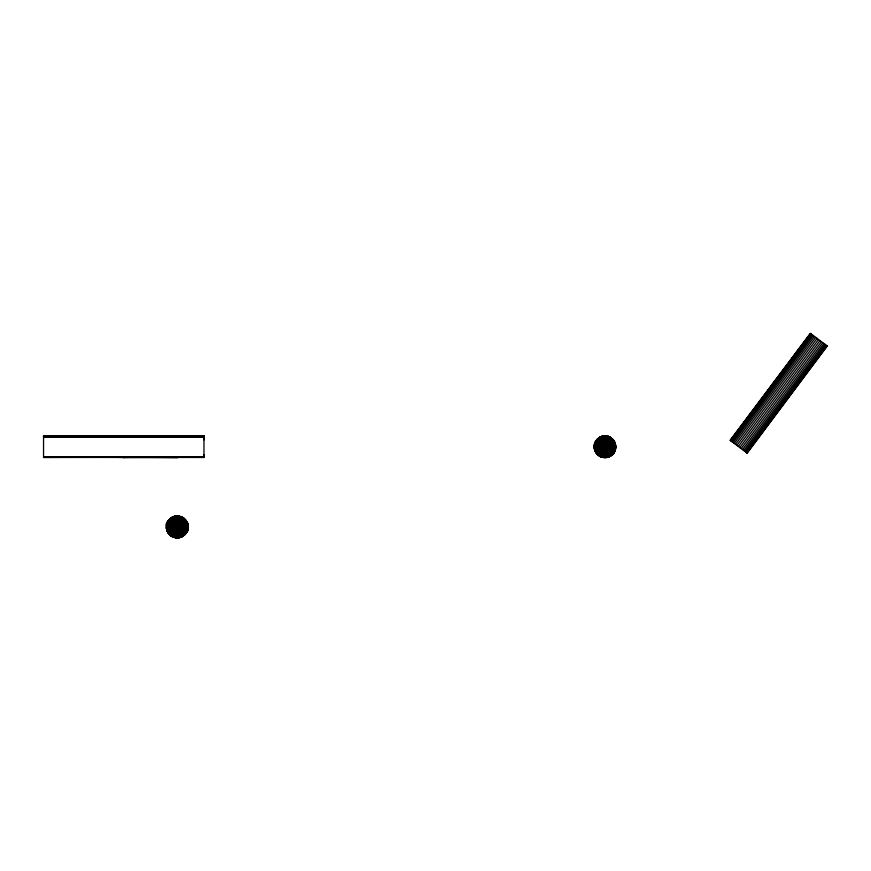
<?xml version="1.0" encoding="UTF-8"?>
<svg xmlns="http://www.w3.org/2000/svg" width="871" height="871" viewBox="0 0 871 871"><rect width="100%" height="100%" fill="white"/><g stroke="black" fill="none" stroke-linecap="round" stroke-linejoin="round"><path stroke-width="1.31" d="M61.21 456.84L122.822 457.384L43.55 457.264L177.227 457.417L123.758 457.417L120.1 456.774A10.692 10.692 0 0 0 127.416 456.774L123.758 457.417L120.1 456.774L123.758 457.417L177.227 457.264M133.187 436.807L177.227 436.033L43.55 436.197L122.822 436.077L119.665 436.85L123.758 436.033L127.852 436.85L124.695 436.077M594.643 449.349L615.372 449.349L615.089 450.198L594.893 450.198L595.601 451.82L614.414 451.82L613.924 452.572L596.058 452.572C603.07 463.96 615.699 452.495 611.017 442.435C608.709 429.632 590.549 439.213 594.643 449.349C597.103 461.815 617.387 458.429 615.666 445.843C615.329 433.671 595.808 432.865 594.49 444.972L615.557 444.972C617.267 466.965 583.015 455.315 597.789 438.864L612.248 438.864L614.414 441.641L595.601 441.641L594.926 443.252L615.122 443.252L615.372 444.101L594.643 444.101M612.226 438.864C594.915 424.645 590.93 464.853 610.092 456.132L599.934 456.132M599.934 437.318L610.081 437.318C594.49 428.761 589.123 459.257 606.303 457.275C620.108 452.582 609.929 426.355 597.168 439.485L612.879 439.485L615.372 444.101M611.377 438.864C601.317 429.011 592.868 447.999 600.555 455.163C610.125 463.579 619.912 445.016 611.017 438.287C593.684 426.224 591.18 464.7 609.667 456.132C627.087 444.188 597.746 423.556 596.058 446.725C598.54 470.394 625.051 448.358 608.394 436.937C588.938 430.84 594.098 467.4 611.551 455.163L598.442 455.163M605.007 436.033L605.007 457.417C606.238 450.786 606.532 442.152 604.866 436.175C603.908 440.476 604.202 444.972 604.147 449.349C604.626 450.917 603.549 457.917 605.574 456.84C606.945 454.401 607.958 433.192 604.169 437.318C603.037 439.256 602.122 463.448 606.619 455.163C608.6 452.539 607.816 428.303 603.07 439.485C600.587 443.927 603.374 465.462 607.914 452.572C610.767 447.139 605.465 425.963 601.828 442.435C598.9 450.634 606.499 466.649 609.167 449.349C612.063 437.961 600.848 429.316 600.729 445.843C598.736 460.411 611.671 460.128 610.081 445.843C609.972 429.566 596.853 437.46 600.075 449.349C602.024 466.072 614.719 451.962 610.364 442.435C605.606 426.605 595.154 444.656 600.108 452.572C605.944 465.8 617.637 446.551 610.331 439.485C601.632 428.532 593.891 448.805 600.968 455.163C611.028 463.851 619.706 442.457 609.265 437.318L609.624 437.775M604.169 436.066L603.342 436.175C620.424 433.431 616.908 463.535 600.946 456.524C587.315 450.688 599.553 428.423 611.551 438.287L598.442 438.287M166.307 526.051C165.915 532.039 170.847 537.886 176.965 537.603L176.965 516.285C171.674 516.067 166.579 520.673 166.35 526.051L188.158 526.051C190.041 521.032 174.559 510.689 178.795 519.693C179.132 525.507 180.297 532.431 177.499 537.636L177.499 516.285C178.98 522.143 178.305 528.708 178.098 534.805C175.964 542.481 190.107 532.769 188.158 527.826L166.307 527.826L166.307 526.944L188.201 526.944C188.136 532.627 183.302 537.788 177.499 537.636C182.311 537.81 187.2 533.673 188.016 528.697L166.415 528.697L166.35 527.826M188.016 527.826L188.049 526.944M599.172 455.685L610.832 455.685C616.82 451.744 616.82 441.728 610.832 437.775L599.172 437.775M614.795 446.725L615.089 443.252L612.77 439.485L615.089 443.252L615.666 447.607L594.349 447.607L594.49 448.489L615.557 448.489L615.557 446.725M612.433 441.641L612.433 440.16L613.206 440.878M611.594 440.878L611.594 439.485M610.8 439.485L610.146 441.641M166.459 526.051C164.782 520.804 179.709 510.33 176.269 520.368C175.735 525.746 176.356 533.096 176.541 537.483C173.285 531.931 174.124 524.614 175.354 518.495C180.602 511.647 164.499 520.825 166.459 525.18L188.049 525.18L188.201 526.944M615.514 447.607L614.763 451.026L612.846 453.965L597.136 453.965L597.789 454.597L612.248 454.597M595.742 450.198L595.884 449.349M614.273 443.252L613.837 444.972M595.742 442.435C597.114 437.623 602.928 435.173 607.62 436.36M612.738 442.435L612.879 441.641M600.729 456.524L609.286 456.524L612.629 453.965L614.273 451.026M611.921 441.641L611.921 439.485M612.738 453.301L612.879 452.572L611.213 453.965M611.921 453.965L612.073 453.301M615.34 445.843L612.988 450.198M614.763 445.843L614.98 444.972M615.623 447.607L614.578 450.198M613.903 443.252L613.326 444.972M614.763 451.026L615.231 449.349L612.77 453.965L615.089 450.198L614.763 451.026L595.209 451.026L594.926 450.198M614.501 451.026L612.988 453.301M178.032 436.85L177.695 436.044L181.32 436.85L177.227 436.033L123.758 436.197L203.966 436.197L203.966 457.264L123.758 457.264L177.227 457.417L180.885 456.774A10.692 10.692 0 0 1 173.569 456.774L177.227 457.417L180.885 456.774L177.227 457.417L43.55 457.264L179.72 457.112L173.569 456.774M123.159 437.253L123.758 436.033L127.416 436.676A10.692 10.692 0 0 0 120.1 436.676L123.758 436.033L127.536 436.85M176.628 437.253L177.227 436.033L180.635 436.85M594.926 447.607L595.633 445.843M615.372 446.725L614.665 448.489M614.665 444.972L613.413 447.607M595.884 441.641C592.258 447.923 596.798 456.992 604.169 457.384M594.926 443.252L595.241 442.435L614.795 442.435L615.089 443.252M613.184 453.301L614.12 451.82M594.893 446.725L595.241 445.843M595.241 447.607L595.601 446.725M614.98 448.489L615.34 447.607M611.017 442.435L611.377 441.641M596.178 448.489L596.591 447.607M612.77 444.972C615.1 441.749 612.357 438.178 609.243 436.937L600.729 436.937M610.364 442.435L610.789 441.641M613.924 445.843L612.846 447.607M613.924 447.607L614.414 446.725M609.482 441.641L609.907 440.878M612.879 446.725L613.413 445.843M597.245 448.489L597.789 447.607M611.377 454.597L609.265 456.132M122.963 436.85L124.803 436.088M124.553 456.611L123.758 457.417L54.329 456.84M176.432 436.85L177.227 436.033L180.885 436.676A10.692 10.692 0 0 0 173.569 436.676L177.227 436.033L203.966 436.197L43.55 436.676L71.901 436.807M178.032 456.611L177.227 457.417L121.668 457.221L123.138 457.406M596.08 445.843L596.679 444.972M596.178 440.878L596.679 440.16L613.445 440.16M595.514 444.101L596.112 443.252M614.501 449.349L611.594 452.572M610.832 445.843L611.486 444.972M613.184 449.349L613.837 448.489M730.257 440.399L810.466 333.462M730.617 440.672L810.825 333.735M731.215 441.129L811.424 334.181M732.032 441.739L812.24 334.791M733.034 442.49L813.242 335.542M734.199 443.361L814.407 336.424M735.494 444.33L815.702 337.393M736.888 445.375L817.096 338.427M738.325 446.453L818.533 339.516M739.773 447.542L819.981 340.594M741.188 448.609L821.397 341.661M742.538 449.621L822.747 342.673M743.769 450.547L823.977 343.599M744.868 451.363L825.077 344.415M745.772 452.038L825.98 345.101M746.48 452.572L826.688 345.635M746.97 452.942L827.178 345.994L747.209 453.116M595.514 442.435L596.112 441.641M613.957 452.572L612.629 453.965M613.478 450.198L614.12 449.349M597.168 445.843L597.865 444.972M612.629 449.349L613.326 448.489M610.364 455.685L611.638 454.597M596.679 440.16L596.08 440.878L613.957 440.878M613.282 451.82L613.979 451.026M610.778 448.489L611.551 447.607M613.903 451.82L611.594 453.965M121.994 437.253L123.758 436.033L177.227 436.033L179.274 436.24L177.695 436.044L178.795 436.85M175.463 437.253L177.227 436.033L179.72 436.338L43.55 436.197L177.227 436.033L181.016 436.85M597.245 439.485L597.865 438.864M121.831 457.221L124.063 457.112M176.759 457.417L175.18 457.221L177.542 457.112M612.879 451.82L610.331 453.965M611.638 451.026L609.907 452.572M611.017 451.026L609.265 452.572M611.671 453.301L612.498 452.572M610.19 453.301L611.072 452.572M122.19 436.85L125.805 436.24L43.55 436.033L43.55 457.417L203.966 457.417L203.966 454.923M125.326 456.611L122.027 457.221M175.659 436.85L176.824 436.24M178.795 456.611L175.3 457.221M179.491 436.338L176.182 436.088L174.951 436.85M610.778 455.685L611.486 455.163M610.19 455.163L611.072 454.597M610.789 455.163L609.025 456.132M121.483 436.85L125.685 436.24M126.034 456.611L123.758 457.417L121.494 457.112M179.502 456.611L175.496 457.221M609.286 456.524L610.081 456.132M188.016 526.051C187.711 521.62 184.38 517.614 180.047 516.568C173.743 515.741 183.563 516.59 184.358 519.072C191.174 524.973 186.448 537.995 177.575 537.592C186.525 538.115 191.576 524.995 184.521 519.072C184.173 516.71 174.254 515.882 179.241 516.394C183.346 517.026 186.862 520.281 187.831 524.309L166.601 524.309M176.9 516.285C163.781 515.632 163.4 538.115 176.965 537.636C174.276 531.506 174.494 522.23 176.9 516.285C164.064 515.784 163.694 537.973 176.965 537.636C170.847 533.629 170.847 520.237 176.965 516.242C164.946 515.926 163.77 536.645 176.138 537.592C177.717 538.104 174.298 536.166 174.614 534.805C173.852 532.562 173.59 530.178 173.503 527.826C173.732 524.004 173.285 518.8 176.682 516.285C166.034 516.198 164.63 537.265 176.965 537.636C168.876 534.968 168.876 518.909 176.965 516.242C165.773 516.982 165.773 536.895 176.965 537.636C169.823 534.337 169.823 519.541 176.965 516.242C166.437 517.374 166.437 536.503 176.965 537.636C167.178 536.057 167.178 517.82 176.965 516.242C167.994 518.332 167.994 535.545 176.965 537.636C171.914 537.712 167.156 533.716 166.459 528.697M177.575 516.285C186.056 516.438 189.323 529.045 183.563 534.805C182.311 537.418 173.797 538.343 180.558 537.059C184.282 535.6 186.623 531.724 186.873 527.826C191.468 519.464 167.613 511.495 183.52 518.495C190.357 523.863 187.341 536.83 178.359 537.592M120.862 436.85L122.822 436.077M174.342 436.85L176.301 436.077L173.83 436.85M177.575 537.592L180.243 537.059L183.215 534.805L184.924 532.029L185.915 527.826L185.49 523.471L183.716 519.693L180.896 517.145L177.499 516.242L179.851 519.072L180.972 526.944L179.851 534.805L177.499 537.636L180.667 536.732L182.834 534.805L184.423 532.029L185.349 527.826L184.946 523.471L183.291 519.693L180.667 517.145L177.499 516.242L179.284 519.072L180.134 526.944L179.284 534.805L177.499 537.636L180.417 536.732L182.409 534.805L184.717 527.826L184.358 523.471L182.834 519.693L180.417 517.145L177.499 516.242L179.546 517.145L180.95 519.072L182.594 526.944L180.95 534.805L179.546 536.732L177.499 537.636L180.145 536.732L181.952 534.805L184.053 527.826L183.716 523.471L182.333 519.693L180.145 517.145L177.499 516.242L179.23 517.145L180.667 519.693L181.799 526.944L180.667 534.184L179.23 536.732L177.499 537.636L179.851 536.732L181.462 534.805L183.335 527.826L182.115 520.368L180.286 517.537L178.468 516.394M120.35 436.85L123.758 436.033L127.166 436.85M120.1 436.676L123.758 436.033L127.416 436.676L123.758 436.033L119.665 436.85L120.655 436.491M173.133 436.85L177.227 436.033L180.885 436.676L179.088 436.197M175.376 457.264L174.744 457.112L203.966 457.264L43.55 457.417L124.662 457.112M174.962 457.112L178.141 457.112M119.665 436.85L126.023 436.338M119.98 436.85L125.674 436.338M173.449 436.85L179.143 436.338M176.301 436.077L173.569 436.676L175.376 436.197L124.379 436.055M127.416 456.774L121.842 457.112M179.088 457.264L180.885 456.774L178.468 457.351M176.432 436.24L179.502 436.85M178.337 516.285C165.131 514.554 163.879 537.483 176.965 537.636M121.483 456.611L123.758 457.417L174.124 456.959M175.779 436.338L178.686 436.338M122.299 457.112L125.217 457.112M175.757 457.221L178.686 457.112M101.994 436.807L43.55 436.676L123.758 436.033L126.034 436.85M126.524 457.057L123.758 457.417L122.19 456.611M121.276 436.338L125.217 436.338M178.032 436.24L174.744 436.338L175.986 436.11M120.993 436.393L43.55 436.197L203.966 436.676L43.55 436.676L122.365 436.121L43.55 436.033L203.966 436.033L203.966 436.676L199.895 436.796M178.163 457.384L203.966 457.264L175.311 457.112M121.842 436.338L123.758 436.033L125.326 436.85M175.311 436.338L177.227 436.033L178.991 437.253M122.855 457.112L125.674 457.112M174.951 456.611L179.143 457.112M174.744 436.338L176.606 436.055M177.847 457.406L179.72 457.112L175.779 457.112M175.659 456.611L177.227 457.417L200.069 456.85M175.757 436.24L177.64 436.24M176.323 457.112L178.707 457.221M121.494 436.338L123.758 436.033L125.522 437.253M174.962 436.338L177.227 436.033L177.826 437.253M122.963 456.611L123.758 457.417L126.023 457.112M176.432 456.611L177.227 457.417L179.491 457.112M123.453 457.112L126.241 457.112M124.553 436.85L123.758 436.033L121.711 436.24L123.29 436.044M161.124 436.807L123.758 436.676L176.759 436.044M124.226 457.417L125.805 457.221M123.758 456.611L123.758 457.417L125.489 457.221M176.922 457.112L178.969 457.221M175.3 436.24L177.227 436.033L177.227 436.85M121.668 436.24L123.758 436.033L124.357 437.253M175.147 436.24L177.227 436.033M123.758 457.417L176.606 457.406L174.744 457.112M186.655 436.807L203.966 436.676L43.55 436.676L203.966 436.197L177.227 436.24M180.33 456.959L196.084 456.84M183.912 436.807L203.966 436.676L180.33 436.491L181.32 436.85M178.392 436.24L177.695 436.044L203.966 436.033L125.152 436.121L126.654 436.85M601.545 436.611L608.47 436.611M594.349 445.843L615.666 445.843L615.699 446.725L594.316 446.725M595.241 451.026L596.679 453.301L613.445 453.301M601.545 456.84L608.47 456.84M602.394 457.09L607.62 457.09M603.265 457.275L606.739 457.275M175.234 516.394L179.241 516.394M174.352 516.568L180.123 516.568M173.503 516.83L180.961 516.83M172.687 517.145L181.789 517.145M171.892 517.537L182.572 517.537M171.141 517.984L183.335 517.984M170.4 518.495L184.075 518.495M169.725 519.072L184.75 519.072M169.105 519.693L185.371 519.693M168.528 520.368L185.948 520.368M168.016 521.087L186.459 521.087M167.559 521.849L186.906 521.849M167.178 522.644L187.298 522.644M166.851 523.471L187.613 523.471M187.875 529.568L166.601 529.568C167.983 534.587 173.089 538.3 178.337 537.592M166.851 530.406L187.613 530.406M167.178 531.234L187.298 531.234M167.559 532.029L186.906 532.029M168.016 532.791L186.459 532.791M168.528 533.509L185.948 533.509M169.105 534.184L185.371 534.184M169.725 534.805L184.75 534.805M170.4 535.382L184.075 535.382M171.141 535.894L183.335 535.894M171.892 536.34L182.572 536.34M172.687 536.732L181.789 536.732M173.503 537.059L180.961 537.059M174.352 537.309L180.123 537.309M175.234 537.483L179.241 537.483M178.283 457.373L203.966 457.417M69.255 456.84L120.655 456.959M177.227 436.491L124.281 436.044L127.416 436.676M126.524 436.393L169.137 436.807M151.826 456.84L174.461 457.057M121.711 457.221L123.29 457.417M175.147 457.221L176.182 457.373M124.999 436.11L126.241 436.338M121.276 457.112L122.517 457.351M120.993 457.057L121.896 457.264M126.861 436.491L127.852 436.85M178.707 436.24L180.123 436.85M609.297 436.937L610.081 437.318M609.025 437.318L611.638 438.864M610.778 437.775L611.486 438.287M827.45 346.201L810.335 333.364L730.127 440.312L747.242 453.149M612.629 439.485L615.34 444.101L614.763 442.435M597.245 453.965L597.865 454.597M612.988 440.16L613.903 441.641M613.184 440.16L614.273 442.435M613.478 440.878L614.12 441.641M595.514 451.026L596.112 451.82M610.146 437.775L610.723 438.864M596.178 452.572L596.591 453.301M614.578 443.252L615.514 445.843M595.731 451.82L594.784 449.349M612.738 440.16L612.879 440.878M595.742 451.026L595.884 451.82M614.817 443.252L614.817 444.101M614.817 449.349L614.817 450.198M203.966 437.471L203.966 439.855M177.227 456.611L177.227 457.417M123.758 436.033L123.758 436.85"/></g></svg>
